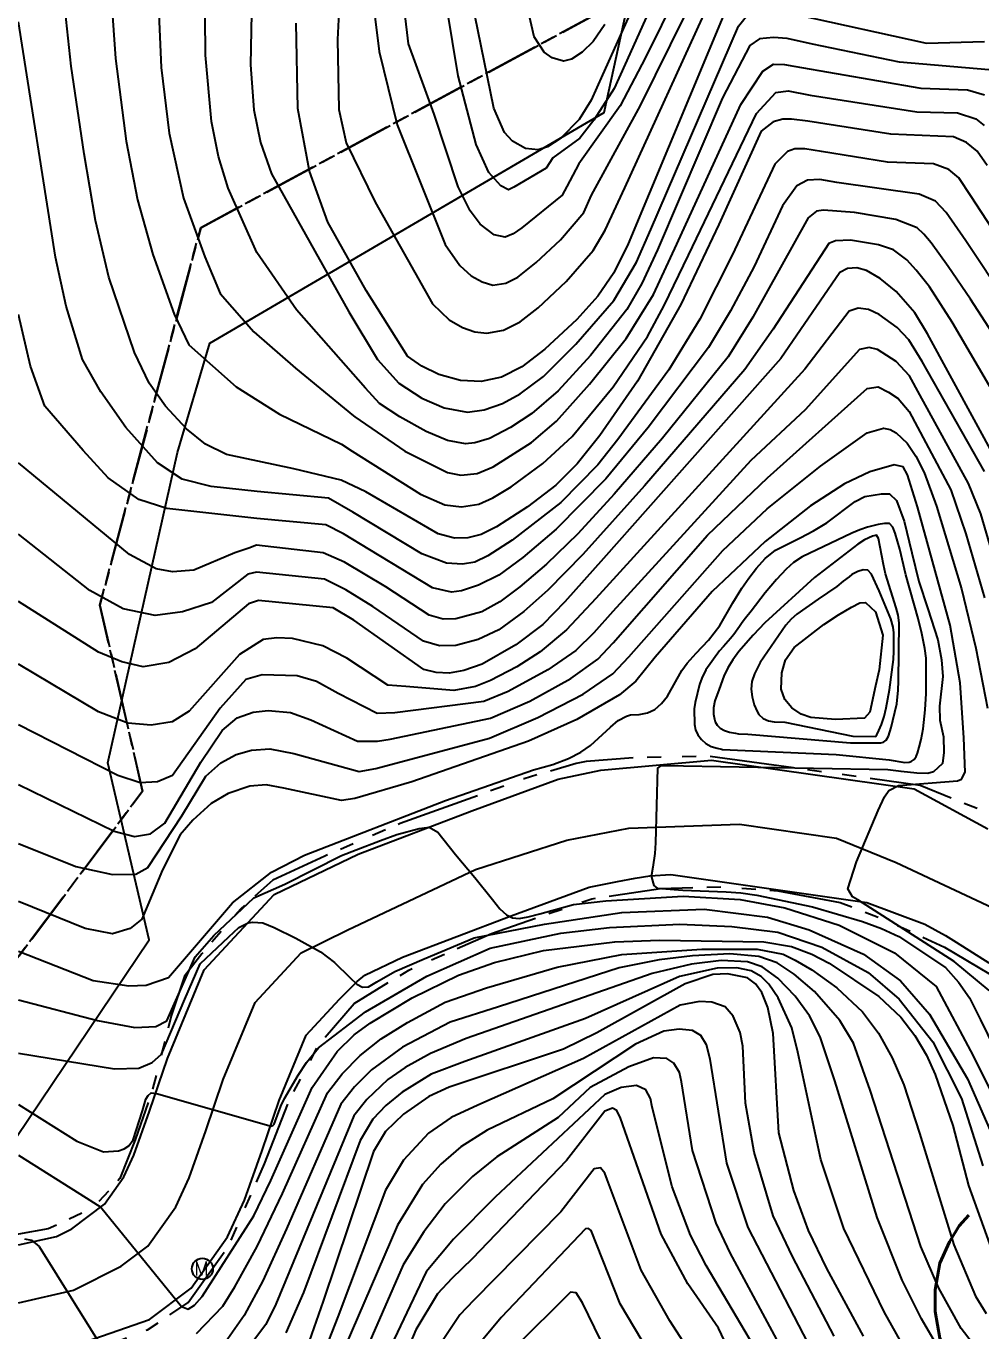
# Model space of a CAD drawing. Header units: feet. Extents: x 197796 to 199821, y 552499 to 555392.
# Drawn here: x 198933.4 to 199001.5, y 554311.2 to 554404.3 of the extents above; entities that cross this region are included whole.
import ezdxf

# ---------------------------------------------------------------- set-up
doc = ezdxf.new("R2010")
doc.units = ezdxf.units.FT
doc.header["$MEASUREMENT"] = 0
doc.linetypes.add('ANYANG1', pattern=[11.5, 6, -1, 1, -1.5, 1, -1])
doc.linetypes.add('JEON', pattern=[12, 4, -0.5, 1, -0.5, 4, -0.5, 1, -0.5])
for name, color, linetype in [('AAC006', 7, 'ANYANG1'), ('AD002', 7, 'CONTINUOUS'), ('AD0022', 1, 'CONTINUOUS'), ('AE200', 1, 'CONTINUOUS'), ('CAA001', 7, 'CONTINUOUS'), ('CAA002', 30, 'CONTINUOUS'), ('EA0018', 7, 'JEON'), ('EA0118', 7, 'JEON'), ('wipco_지적', 20, 'CONTINUOUS'), ('ZC252', 7, 'CONTINUOUS')]:
    doc.layers.add(name, color=color, linetype=linetype)
doc.styles.add('GHS', font='ROMANS', dxfattribs={"bigfont": 'NGSW.shx'})
doc.styles.add('NGSW', font='ROMANS.shx', dxfattribs={"bigfont": 'NGSW.shx'})

# ---------------------------------------------------------------- blocks, each defined once
blk = doc.blocks.new('AE200')
at = {"layer": 'AE200'}
blk.add_circle((0, 0), 0.75, dxfattribs=at)
at = {"layer": 'AE200', "style": 'GHS'}
blk.add_text('M', height=1, dxfattribs=at).set_placement((-0.582, -0.477))

msp = doc.modelspace()

# ---------------------------------------------------------------- linework, layer by layer
at = {"layer": 'AAC006', "color": 255, "flags": 128}
for points in [[(199085.95, 554493.08), (199084.78, 554488.39), (199082.2, 554476.5), (199081.77, 554471.8), (199082.12, 554468.43), (199084.17, 554461.91), (199086.83, 554456.13), (199093.95, 554445.3), (199106.35, 554426.73), (199108.66, 554422.17), (199109.14, 554419.33), (199108.88, 554417.73), (199108.05, 554416.19), (199106.83, 554415.47), (199104.15, 554414.38), (199097.25, 554412.85), (199088.17, 554412.29), (199083.61, 554412.31), (199082.32, 554412.34), (199080.6, 554413.31), (199076.48, 554412.98), (199071.13, 554411.52), (199067.26, 554409.81), (199063.31, 554407.67), (199060.24, 554405.28), (199057.36, 554402.36), (199054.95, 554398.21), (199053.94, 554394.46), (199053.39, 554389.84), (199053.43, 554383.53), (199054.55, 554372.3), (199055.64, 554360.4), (199056.2, 554355.07), (199055.34, 554351.34), (199053.75, 554348.5), (199050.78, 554345.45), (199047.89, 554344.57), (199041.61, 554343.36), (199034.07, 554342.16), (199026.39, 554341.17), (199016.55, 554341.64), (199014.8, 554341.64), (199012.57, 554341.92), (199009.13, 554343.56), (199005.84, 554345.56), (199003.06, 554347.26), (199001.42, 554348.36), (198997.14, 554350.11), (198982.07, 554352.18), (198976.89, 554352.08), (198973.33, 554351.81), (198973.32, 554351.81), (198972.61, 554351.67), (198968.9, 554350.58), (198960.07, 554347.38), (198954.7, 554345.07), (198950.99, 554343.35), (198948.67, 554341.29), (198945.92, 554338.1), (198944.68, 554336.5), (198943.74, 554333.68), (198942.39, 554328.36), (198941.16, 554324.82), (198940.07, 554322.06), (198938.14, 554319.97), (198934.97, 554318.48), (198932.85, 554318.09), (198931.26, 554317.97), (198930.13, 554318.1), (198928.64, 554318.4), (198927.5, 554318.86), (198926.21, 554319.6), (198924.53, 554320.63), (198923.19, 554321.5), (198921.82, 554322.49), (198920.33, 554323.45), (198918.51, 554324.84), (198917.16, 554326.06), (198915.88, 554327.37), (198914.71, 554328.77), (198913.56, 554330.25), (198912.3, 554332.26), (198911.25, 554333.85), (198910.08, 554335.45), (198908.72, 554337.34), (198907.64, 554338.88), (198906.23, 554340.78), (198905.16, 554342.36), (198903.84, 554344), (198902.51, 554345.65), (198900.57, 554347.64), (198899.04, 554349.2), (198897, 554351.06), (198895.1, 554352.28), (198892.94, 554353.14), (198890.4, 554353.85), (198888.2, 554353.98), (198886.02, 554353.89), (198883.86, 554353.52), (198881.53, 554352.9), (198878.72, 554351.91), (198876.51, 554351.23), (198873.93, 554350.79), (198871.55, 554350.6), (198869.25, 554350.63), (198868.01, 554350.65), (198866.93, 554350.84), (198865.55, 554351.16), (198864.01, 554351.73), (198862.21, 554352.35), (198859.69, 554353.52), (198858.14, 554355.09), (198857.16, 554356.82), (198856.11, 554358.88), (198855.39, 554360.41), (198854.42, 554362.79), (198853.64, 554364.65), (198852.89, 554366.61)], [(198932.85, 554308.7), (198937.34, 554309.5), (198942.04, 554311.28), (198944.94, 554313.23), (198947.87, 554317.33), (198950.39, 554323.11), (198952.15, 554327.62), (198954.28, 554331.64), (198956.79, 554334.56), (198960.68, 554336.94), (198966.58, 554339.55), (198973.73, 554342.02), (198978.63, 554342.76), (198982.99, 554342.88), (198987, 554342.58), (198991.45, 554341.76), (198994.59, 554340.54), (198998.88, 554338.58), (199002.04, 554336.69), (199007.68, 554333.5), (199012.29, 554331.44), (199015.64, 554330.66), (199019.16, 554330.58), (199024.56, 554331.09), (199035.67, 554332.97), (199047.4, 554335.02), (199049.61, 554335.69), (199051.38, 554336.04)]]:
    msp.add_lwpolyline(points, dxfattribs=at)
at = {"layer": 'AD002', "color": 255, "flags": 128}
msp.add_lwpolyline([(198932.85, 554313.21), (198936.78, 554314.12), (198940.17, 554315.81), (198942.08, 554317.25), (198944.06, 554320.04), (198945.02, 554322.12), (198946.2, 554325.48), (198947.45, 554329.12), (198949.72, 554334.62), (198953.01, 554338.17), (198956.33, 554339.81), (198965.43, 554344.11), (198971.95, 554346.2), (198976.38, 554347.06), (198984.27, 554347.33), (198991.17, 554346.35), (198995.44, 554344.6), (199013.02, 554336.37)], dxfattribs=at)
at = {"layer": 'AD0022', "color": 255, "flags": 128}
for points in [[(198932.86, 554317.33), (198935.55, 554317.94), (198936.65, 554318.48), (198938.99, 554320.24), (198940.36, 554322.18), (198941.08, 554323.73), (198942.19, 554326.87), (198943.47, 554330.62), (198946.09, 554336.95), (198951.07, 554342.33), (198957.06, 554345.21), (198965.17, 554348.3), (198971.34, 554350.56), (198974.38, 554351.18), (198982.27, 554351.91), (198996.72, 554349.85), (199001.96, 554347.01)], [(198936.57, 554310.06), (198942.2, 554312.01), (198945.16, 554314.25), (198947.75, 554317.9), (198948.96, 554320.52), (198950.22, 554324.08), (198951.43, 554327.63), (198953.36, 554332.29), (198955.74, 554334.86), (198957, 554336.12), (198957.54, 554336.57), (198960.23, 554337.86), (198967.97, 554340.81), (198973.53, 554342.84), (198975.56, 554343.26), (198976.81, 554343.48), (198977.86, 554343.66), (198979.37, 554343.74), (198993.34, 554341.75), (198997.48, 554340.2), (198998.95, 554339.41), (198999.71, 554338.92), (199002.03, 554337.44)]]:
    msp.add_lwpolyline(points, dxfattribs=at)
at = {"layer": 'CAA001', "color": 255, "flags": 128}
for points, elevation in [([(199001.92, 554394.32), (199001.21, 554395.33), (199000.44, 554395.95), (198999.53, 554396.36), (198995.06, 554396.55), (198989.13, 554397.47), (198987.98, 554397.62), (198987.35, 554397.62), (198986.66, 554397.42), (198985.81, 554396.76), (198982.79, 554390.1), (198980.07, 554384.39), (198976.98, 554378.93), (198974.31, 554375.07), (198972.68, 554373.04), (198971.16, 554371.52), (198969.14, 554369.96), (198966.94, 554368.55), (198965.83, 554368), (198964.89, 554367.77), (198963.94, 554367.74), (198962.78, 554368.04), (198957.61, 554371.05), (198955.85, 554371.88), (198952.47, 554372.68), (198947.67, 554373.71), (198946.18, 554374.45), (198944.82, 554375.54), (198943.33, 554377.16), (198942.16, 554378.8), (198941.13, 554380.98), (198939.3, 554386.35), (198938.35, 554390.39), (198937.52, 554395.14), (198936.61, 554401.39), (198935.17, 554414.73)], 135), ([(198978.15, 554408.94), (198974.5, 554400.79), (198973.69, 554398.97), (198972.82, 554397.59), (198971.52, 554396.27), (198970.58, 554395.65), (198969.9, 554395.43), (198969, 554395.52), (198968.07, 554396.04), (198967.51, 554396.66), (198966.75, 554398.4), (198965.4, 554405.03)], 145), ([(198983.58, 554406.11), (198976.32, 554388.72), (198975.3, 554386.67), (198974.16, 554385), (198972.65, 554383.32), (198970.38, 554381.21), (198968.75, 554379.96), (198967.29, 554379.22), (198965.83, 554378.9), (198964.37, 554378.98), (198962.81, 554379.41), (198961.61, 554380), (198960.58, 554380.71), (198957.65, 554385.39), (198954.9, 554390.27), (198953.59, 554393.92), (198952.76, 554398.39), (198952.64, 554404.47)], 140), ([(199002.07, 554335.48), (198999.58, 554337.55), (198992.69, 554341.94), (198992.32, 554342.15), (198991.99, 554342.72), (198992.6, 554344.66), (198994.16, 554348.32), (198994.59, 554349.28), (198994.9, 554349.73), (198995.61, 554350.1), (198999.8, 554350.44), (199000.1, 554350.54), (199000.35, 554351.05), (199000.25, 554353.5), (198999.99, 554357.41), (198999.28, 554361.54), (198996.95, 554369.97), (198996.23, 554372.25), (198995.94, 554372.82), (198995.3, 554372.97), (198993.55, 554372.46), (198991.76, 554371.6), (198989.33, 554370.05), (198986.1, 554367.5), (198982.32, 554363.93), (198978.24, 554359.26), (198976.86, 554357.55), (198975.71, 554356.57), (198972.65, 554354.81), (198969.21, 554353.26), (198960.89, 554350.37), (198956.84, 554349.18), (198955.87, 554349.04), (198951.76, 554349.91), (198950.5, 554350.14), (198949.35, 554350.04), (198947.79, 554349.53), (198946.59, 554348.81), (198945.27, 554347.63), (198944.37, 554346.58), (198943.12, 554344.08), (198941.64, 554340.56), (198940.8, 554339.89), (198939.55, 554339.52), (198937.61, 554339.89), (198932.85, 554341.83)], 125), ([(198932.85, 554323.73), (198937.68, 554320.69), (198938.71, 554320.03), (198944.46, 554312.94), (198944.95, 554312.76), (198945.41, 554313.05), (198945.94, 554313.65), (198949.62, 554319.4), (198950.83, 554321.94), (198953.8, 554328.56), (198955.58, 554331.14), (198956.78, 554332.32), (198957.92, 554333.15), (198960.91, 554334.96), (198964.23, 554336.58), (198966.78, 554337.47), (198970.28, 554338.32), (198975.36, 554338.96), (198978.55, 554339.08), (198986, 554338.95), (198987.98, 554338.61), (198989.41, 554338.07), (198990.65, 554337.42), (198994.19, 554335.06), (198995.76, 554333.58), (198996.77, 554332.28), (198997.6, 554330.87), (198998.21, 554329.48), (198999.48, 554325.84), (199000.58, 554321.58), (199003.15, 554314.44)], 120), ([(198993.11, 554310.83), (198990.5, 554315.66), (198989.17, 554318.36), (198988.14, 554321.22), (198987.07, 554325.34), (198986.67, 554332.42), (198986.27, 554334.27), (198985.85, 554335.33), (198985.4, 554335.96), (198984.82, 554336.38), (198983.41, 554336.66), (198982.36, 554336.61), (198980.39, 554335.95), (198974.09, 554332.45), (198971.72, 554331.3), (198963.56, 554328.58), (198962.11, 554327.91), (198960.3, 554326.66), (198959.01, 554325.43), (198958.16, 554323.99), (198954.57, 554313.32), (198953.57, 554310.46)], 115), ([(198984.2, 554308.38), (198982.77, 554311.4), (198980.58, 554314.55), (198978.68, 554318.1), (198975.78, 554326.37), (198975.51, 554326.91), (198975.21, 554327.09), (198974.67, 554326.88), (198971.92, 554323.36), (198965.2, 554316.35), (198963.75, 554314.95), (198962.72, 554313.85), (198961.19, 554311.28), (198958.3, 554304.43)], 110)]:
    msp.add_lwpolyline(points, dxfattribs=dict(at, elevation=elevation))
at = {"layer": 'CAA001', "color": 255, "elevation": 130}
msp.add_lwpolyline([(199004.33, 554370.09), (198997.66, 554382.3), (198996.77, 554383.81), (198995.43, 554385.33), (198994.28, 554386.25), (198993.31, 554386.82), (198992.63, 554387.02), (198991.96, 554386.97), (198991.41, 554386.69), (198987.22, 554380.54), (198974.56, 554366.29), (198971.81, 554363.19), (198970.23, 554361.59), (198968.31, 554360.12), (198965.91, 554358.76), (198964.6, 554358.29), (198963.56, 554358.12), (198962.64, 554358.16), (198961.76, 554358.37), (198956.77, 554361.89), (198955.29, 554362.77), (198949.97, 554363.29), (198949.24, 554363.05), (198945.45, 554359.85), (198943.56, 554358.86), (198941.73, 554358.57), (198940.21, 554358.91), (198938.56, 554359.61), (198932.86, 554363.22)], dxfattribs=at)
at = {"layer": 'CAA001', "color": 255, "elevation": 120, "flags": 128}
msp.add_lwpolyline([(198993.97, 554357.2), (198993.56, 554355.32), (198993.18, 554354.89), (198991.11, 554354.8), (198989.34, 554354.94), (198988.67, 554355.19), (198988, 554355.63), (198987.49, 554356.23), (198987.23, 554356.97), (198987.28, 554358.13), (198987.55, 554359.06), (198988.16, 554359.94), (198990.28, 554361.58), (198991.33, 554362.27), (198992.24, 554362.82), (198992.85, 554363.12), (198993.25, 554363.16), (198993.97, 554362.48), (198994.49, 554360.81), (198994.21, 554358.34)], close=True, dxfattribs=at)
at = {"layer": 'CAA002', "color": 255, "flags": 128}
for points, elevation in [([(198938.91, 554414.09), (198939.77, 554401.94), (198940.53, 554396.05), (198941.33, 554391.87), (198942.43, 554387.96), (198943.95, 554383.71), (198944.99, 554381.52), (198948.38, 554378.54), (198951.45, 554376.57), (198955.88, 554374.45), (198956.63, 554373.93), (198961.52, 554370.87), (198963.24, 554370.12), (198964.43, 554369.97), (198965.68, 554370.17), (198966.68, 554370.61), (198967.97, 554371.4), (198970.24, 554373.06), (198972.34, 554374.99), (198975.26, 554378.54), (198977.71, 554382.12), (198978.9, 554384.34), (198980.62, 554387.93), (198985.48, 554398.01), (198986.84, 554399.53), (198987.72, 554399.63), (198989.31, 554399.32), (198996.91, 554398.14), (198999.81, 554398.07), (199001.11, 554397.64), (199001.71, 554397.17)], 136), ([(198942.62, 554410.6), (198943.03, 554401.3), (198943.59, 554396.62), (198944.62, 554391.98), (198946.14, 554387.79), (198947.24, 554385.18), (198949.64, 554382.46), (198952.61, 554379.86), (198956.73, 554376.45), (198956.82, 554376.38), (198960.39, 554373.94), (198963.43, 554372.43), (198964.4, 554372.23), (198965.55, 554372.36), (198966.7, 554372.83), (198969.44, 554374.56), (198971.2, 554376.08), (198973.57, 554378.71), (198976.17, 554381.98), (198978.13, 554385.12), (198979.8, 554388.7), (198984.36, 554398.66), (198985.92, 554401.05), (198986.68, 554401.54), (198987.46, 554401.52), (198988.14, 554401.4), (198997.2, 554399.83), (199000.51, 554399.7), (199001.72, 554399.35)], 137), ([(199002.03, 554401.13), (198995.66, 554401.68), (198989.47, 554402.96), (198987.66, 554403.36), (198986.68, 554403.43), (198985.69, 554403.35), (198985, 554402.88), (198983.04, 554399.14), (198978.41, 554388.3), (198977.29, 554385.9), (198976.23, 554384.04), (198973.63, 554380.76), (198971.32, 554378.24), (198969.45, 554376.63), (198967.93, 554375.63), (198966.43, 554374.85), (198965.4, 554374.53), (198964.72, 554374.46), (198963.43, 554374.71), (198961.92, 554375.35), (198960.04, 554376.4), (198958.59, 554377.34), (198957.58, 554378.44), (198952.66, 554384.01), (198949.85, 554388.11), (198947.8, 554392.69), (198947.11, 554394.95), (198946.61, 554397.46), (198946.19, 554402.18), (198946.11, 554410.59)], 138), ([(198955.87, 554409.03), (198955.6, 554403.29), (198955.68, 554398.3), (198956.22, 554395.93), (198958.28, 554391.71), (198962.37, 554384.46), (198963.56, 554383.3), (198964.51, 554382.76), (198965.39, 554382.46), (198966.24, 554382.35), (198967.44, 554382.57), (198968.61, 554383.16), (198969.91, 554384.16), (198971.91, 554386.05), (198973.83, 554388.25), (198974.69, 554389.69), (198976.08, 554392.73), (198982.1, 554405.9)], 141), ([(198980.96, 554408.91), (198977.56, 554402.01), (198975.76, 554398.57), (198972.8, 554394.44), (198971.95, 554392.82), (198971.62, 554392.2), (198968.75, 554389.88), (198968.13, 554389.44), (198967.54, 554389.21), (198966.77, 554389.37), (198965.76, 554390.14), (198965.06, 554391.07), (198964.21, 554392.8), (198962.5, 554397.98), (198960.65, 554403), (198960.08, 554407.83)], 143), ([(198979.22, 554408.48), (198976.11, 554401.53), (198975.32, 554399.81), (198973.87, 554397.55), (198972.88, 554396.27), (198970.94, 554394.85), (198970.47, 554394.13), (198968.18, 554392.76), (198967.78, 554392.58), (198967.25, 554392.86), (198966.39, 554393.82), (198965.49, 554395.82), (198964.21, 554400.7), (198962.96, 554408.22)], 144), ([(198949.51, 554407.63), (198949.4, 554401.5), (198949.64, 554398.29), (198950.1, 554395.95), (198950.9, 554393.72), (198956.41, 554383.88), (198958.45, 554380.48), (198959.96, 554378.79), (198961.61, 554377.72), (198963.19, 554377.03), (198964.87, 554376.73), (198966.06, 554376.88), (198967.36, 554377.35), (198968.61, 554378.03), (198970.28, 554379.26), (198972.6, 554381.57), (198975.3, 554384.69), (198976.91, 554387.42), (198977.93, 554389.76), (198984.19, 554404.25), (198985.02, 554405.29)], 139), ([(198958.12, 554406.07), (198958.57, 554402.44), (198959.84, 554397.21), (198963.28, 554388.68), (198964.31, 554387.18), (198965.13, 554386.45), (198965.91, 554386.02), (198966.66, 554385.79), (198967.59, 554385.92), (198968.46, 554386.36), (198969.75, 554387.39), (198971.5, 554389.01), (198973.17, 554390.97), (198973.71, 554392.19), (198977.19, 554398.6), (198981.47, 554407.27)], 142), ([(198974.65, 554404.37), (198973.82, 554403.15), (198973.03, 554402.39), (198972.28, 554401.9), (198971.71, 554401.76), (198970.9, 554402), (198970.34, 554402.4), (198969.61, 554403.48), (198968.9, 554406.62)], 146), ([(198988.3, 554405.08), (198997.59, 554403.03), (199001.74, 554403.15)], 139), ([(199011.2, 554376.16), (199000.77, 554392.1), (198999.89, 554393.44), (198999.18, 554394.03), (198998.09, 554394.43), (198994.81, 554394.56), (198990.11, 554395.31), (198988.91, 554395.51), (198988.2, 554395.5), (198987.68, 554395.32), (198986.79, 554394.4), (198983.77, 554387.96), (198981.44, 554383.35), (198979.23, 554379.75), (198975.59, 554374.77), (198974.15, 554372.97), (198971.53, 554370.29), (198968.04, 554367.59), (198966.32, 554366.47), (198965.38, 554366.03), (198964.51, 554365.88), (198963.36, 554365.95), (198961.62, 554366.62), (198956.69, 554369.58), (198954.95, 554370.59), (198949.87, 554371.07), (198946.59, 554371.42), (198944.52, 554371.95), (198942.77, 554373.11), (198940.49, 554375.63), (198938.71, 554378.17), (198937.42, 554380.49), (198936.24, 554384.28), (198935.49, 554387.78), (198932.86, 554404.56)], 134), ([(199003.33, 554384.54), (199000.4, 554388.93), (198999, 554390.97), (198998.24, 554391.77), (198997.08, 554392.28), (198991.2, 554393.1), (198989.99, 554393.31), (198989.12, 554393.27), (198988.36, 554392.87), (198987.33, 554391.44), (198985.3, 554387.12), (198983.62, 554383.94), (198982.06, 554381.34), (198977.75, 554375.63), (198974.74, 554371.98), (198971.19, 554368.37), (198968.82, 554366.35), (198967.1, 554365.09), (198965.65, 554364.38), (198964.44, 554363.98), (198963.73, 554363.88), (198962.36, 554364.2), (198957.91, 554366.91), (198956.03, 554368.04), (198954.76, 554368.68), (198949.85, 554369.15), (198943.43, 554369.85), (198941.42, 554370.49), (198939.24, 554372.04), (198937.47, 554373.99), (198934.72, 554377.15), (198933.71, 554380.01), (198932.86, 554383.68)], 133), ([(199003.3, 554380.82), (199000.74, 554384.78), (198999.13, 554387.12), (198997.92, 554388.8), (198997.41, 554389.42), (198996.94, 554389.87), (198995.4, 554390.47), (198992.47, 554390.95), (198990.25, 554391.13), (198989.76, 554391.06), (198989.16, 554390.58), (198985.22, 554383.49), (198983.45, 554380.67), (198978.77, 554374.88), (198975.33, 554370.88), (198972.73, 554368.04), (198970.5, 554365.88), (198968.6, 554364.26), (198967.18, 554363.2), (198965.89, 554362.48), (198964.03, 554361.98), (198963.13, 554361.97), (198962.12, 554362.24), (198959.03, 554364.27), (198956.09, 554366.02), (198954.58, 554366.68), (198949.83, 554367.24), (198949.27, 554367.03), (198948.28, 554366.68), (198945.36, 554365.46), (198943.84, 554365.34), (198942.66, 554365.55), (198940.76, 554366.57), (198932.86, 554373.1)], 132), ([(199005.23, 554373.22), (198999.42, 554383.15), (198997.81, 554385.65), (198996.87, 554386.84), (198996.19, 554387.59), (198995.24, 554388.3), (198994.17, 554388.65), (198992.17, 554388.98), (198991.1, 554388.95), (198990.64, 554388.75), (198986.66, 554382.63), (198984.65, 554379.77), (198977.49, 554371.47), (198973.08, 554366.57), (198970.6, 554364.03), (198968.89, 554362.5), (198967.1, 554361.21), (198965.63, 554360.52), (198964.04, 554360.08), (198962.88, 554360.07), (198961.72, 554360.39), (198958.12, 554362.87), (198956.19, 554364.06), (198954.66, 554364.81), (198949.81, 554365.32), (198949.21, 554365.17), (198946.6, 554363.16), (198944.55, 554362.49), (198942.6, 554362.23), (198940.3, 554362.7), (198937.94, 554364.01), (198932.86, 554368.02)], 131), ([(199001.74, 554372.48), (198997.28, 554380.34), (198996.33, 554381.89), (198995.5, 554382.76), (198994.23, 554383.68), (198993.46, 554384.05), (198992.72, 554384.13), (198992.07, 554383.93), (198988.93, 554379.78), (198974.01, 554363.43), (198971.92, 554361.19), (198970.05, 554359.62), (198968.39, 554358.57), (198966.5, 554357.58), (198965.43, 554357.16), (198963.9, 554356.87), (198960.47, 554357.15), (198959.18, 554357.26), (198956.26, 554359.17), (198954.54, 554360.07), (198952.39, 554360.57), (198951.26, 554360.62), (198950.29, 554360.51), (198948.6, 554359.45), (198945.02, 554355.39), (198943.81, 554354.64), (198942.32, 554354.4), (198940.64, 554354.55), (198938.56, 554355.36), (198932.86, 554358.74)], 129), ([(199002.69, 554365.34), (199001.47, 554369.47), (199000.6, 554371.64), (198997.12, 554377.95), (198996.39, 554379.32), (198995.43, 554380.34), (198994.11, 554381.18), (198993.5, 554381.33), (198992.82, 554381.18), (198988.94, 554376.88), (198985.08, 554373.27), (198975.22, 554362.5), (198973.88, 554360.99), (198972.6, 554359.73), (198970.59, 554358.35), (198967.77, 554356.8), (198966.03, 554356.1), (198959.69, 554355.28), (198958.42, 554355.23), (198955.64, 554356.66), (198954.1, 554357.51), (198952.72, 554357.92), (198950.23, 554357.99), (198949.06, 554357.66), (198947.23, 554355.61), (198943.82, 554350.8), (198942.76, 554350.37), (198941.52, 554350.29), (198939.94, 554350.8), (198932.86, 554354.42)], 128), ([(198932.85, 554350.16), (198939.66, 554346.84), (198941.12, 554346.47), (198942.27, 554346.65), (198943.28, 554347.41), (198945.86, 554351.77), (198947.37, 554354.02), (198948.45, 554354.92), (198949.58, 554355.32), (198950.65, 554355.44), (198952.25, 554355.3), (198953.69, 554354.79), (198957.02, 554353.25), (198958.44, 554353.25), (198959.36, 554353.41), (198966.5, 554354.89), (198969.32, 554356.11), (198972.24, 554357.73), (198974.16, 554359.11), (198975.25, 554360.28), (198981.99, 554367.95), (198986.25, 554372.04), (198993.37, 554378.41), (198994.16, 554378.52), (198994.88, 554378.16), (198995.58, 554377.69), (198996.37, 554376.77), (198999.34, 554371.18), (199000.4, 554368.05), (199001.72, 554363.48)], 127), ([(198932.85, 554345.96), (198936.93, 554344.31), (198939.54, 554343.74), (198941.21, 554343.77), (198942.06, 554344.25), (198944.49, 554347.93), (198946.21, 554350.76), (198947.27, 554351.71), (198948.37, 554352.31), (198949.46, 554352.62), (198950.77, 554352.71), (198952.49, 554352.38), (198957.14, 554351.1), (198958.34, 554351.32), (198966.43, 554353.48), (198969.89, 554354.94), (198973.11, 554356.62), (198975.24, 554358.07), (198976.36, 554359.27), (198983.07, 554366.85), (198986.24, 554369.84), (198990.03, 554372.87), (198993.37, 554375.24), (198994.52, 554375.57), (198995, 554375.48), (198995.44, 554375.25), (198996.21, 554374.52), (198996.84, 554373.59), (198997.43, 554372.43), (198998.3, 554370.03), (199000.08, 554364.12), (199001.11, 554359.9), (199001.95, 554355.62)], 126), ([(198932.85, 554338.29), (198938.18, 554336.2), (198940.71, 554335.82), (198941.95, 554335.86), (198943.54, 554336.4), (198948.11, 554341.72), (198950.9, 554343.92), (198953.25, 554345.12), (198963.3, 554349.04), (198969.56, 554351.21), (198970.94, 554351.6), (198972.07, 554352.03), (198972.95, 554352.48), (198973.64, 554352.94), (198975.06, 554354.26), (198975.62, 554354.73), (198976.21, 554355.05), (198976.5, 554355.13), (198977.1, 554355.17), (198977.7, 554355.27), (198978.23, 554355.52), (198978.71, 554355.94), (198979.12, 554356.46), (198980.15, 554358.29), (198980.53, 554358.83), (198981.18, 554359.54), (198982.06, 554360.47), (198982.46, 554360.98), (198982.85, 554361.52), (198983.79, 554363.12), (198984.43, 554364.16), (198984.92, 554364.88), (198985.47, 554365.6), (198986.09, 554366.29), (198986.82, 554366.87), (198988.59, 554367.76), (198989.54, 554368.25), (198990.48, 554368.83), (198992.52, 554370.35), (198993.19, 554370.72), (198994.39, 554370.91), (198994.96, 554370.9), (198995.45, 554370.43), (198996.01, 554368.96), (198996.56, 554366.68), (198997.04, 554364.65), (198997.69, 554362.69), (198998.41, 554360.48), (198998.67, 554359.06), (198998.76, 554357.87), (198998.53, 554355.76), (198998.54, 554354.75), (198998.8, 554353.58), (198998.83, 554352.45), (198998.74, 554351.66), (198998.09, 554351.07), (198997.69, 554350.95), (198996.91, 554350.97), (198995.8, 554351.09), (198994.85, 554351.21), (198978.94, 554351.49), (198978.6, 554351.47), (198978.42, 554351.33), (198978.28, 554346.01), (198978.23, 554345.26), (198978.08, 554344.27), (198977.99, 554343.73), (198977.98, 554343.55), (198978.16, 554342.96), (198978.39, 554342.78), (198980.22, 554342.63), (198983.31, 554342.52), (198984.36, 554342.45), (198985.5, 554342.28), (198989.46, 554341.44), (198993.03, 554340.39), (198994.38, 554339.9), (198995.62, 554339.32), (198998.95, 554337.11), (198999.88, 554336.08), (199000.67, 554334.95), (199001.44, 554333.38), (199002.45, 554331.35)], 124), ([(198932.85, 554334.81), (198938.49, 554333.34), (198941.15, 554332.83), (198942.63, 554332.92), (198943.43, 554333.31), (198945.45, 554337.88), (198946.78, 554339.39), (198949.63, 554342.09), (198951.84, 554343.07), (198955.87, 554345.1), (198956.92, 554345.5), (198958.66, 554346.17), (198959.83, 554346.61), (198961.43, 554347.03), (198962.14, 554347.13), (198962.74, 554346.76), (198964.01, 554345.18), (198965.39, 554343.54), (198966.65, 554341.97), (198967.18, 554341.31), (198967.65, 554340.87), (198968.07, 554340.66), (198968.55, 554340.62), (198969.2, 554340.74), (198970.03, 554340.95), (198972.42, 554341.62), (198974.73, 554341.87), (198980.25, 554342.2), (198984.32, 554341.98), (198987.5, 554341.37), (198991.37, 554340.14), (198995.32, 554338.16), (198998.29, 554335.77), (199000.93, 554330.83), (199003.38, 554325.89)], 123), ([(198932.85, 554331.02), (198939.69, 554329.89), (198941.44, 554329.95), (198942.39, 554330.35), (198943.04, 554330.95), (198944.71, 554334.86), (198945.8, 554337.38), (198947.84, 554339.31), (198948.57, 554339.97), (198949.23, 554340.3), (198949.55, 554340.36), (198950.26, 554340.3), (198951.09, 554339.97), (198952.63, 554339.22), (198954.38, 554338.23), (198955.39, 554337.48), (198956.47, 554336.41), (198956.97, 554335.94), (198957.38, 554335.71), (198957.8, 554335.75), (198958.39, 554336.09), (198959.68, 554336.83), (198961.78, 554337.74), (198965.34, 554339.23), (198970.36, 554340.22), (198975.88, 554341.04), (198981.73, 554341.29), (198986.26, 554340.71), (198989.23, 554339.81), (198993.1, 554338.08), (198995.74, 554336.18), (198997.8, 554333.8), (199000.51, 554329.18), (199002.63, 554324.36)], 122), ([(198932.85, 554327.36), (198937, 554324.74), (198938.91, 554323.98), (198939.99, 554324.05), (198940.39, 554324.18), (198940.72, 554324.4), (198941.02, 554324.82), (198941.68, 554326.9), (198941.92, 554327.72), (198942.1, 554328), (198942.31, 554328.19), (198942.51, 554328.16), (198942.69, 554328.13), (198950.86, 554325.81), (198950.99, 554325.84), (198951.08, 554325.94), (198951.56, 554327.22), (198951.81, 554327.78), (198952.79, 554329.44), (198953.39, 554330.34), (198954.24, 554331.38), (198957.59, 554333.96), (198961.96, 554336.51), (198966.49, 554338.49), (198971.52, 554339.56), (198974.98, 554339.97), (198980, 554340.22), (198983.71, 554340.05), (198987, 554339.64), (198990.13, 554338.57), (198993.43, 554336.76), (198995.65, 554334.87), (198998.04, 554331.82), (199000.1, 554327.78), (199001.61, 554322.97)], 121), ([(198945.54, 554311.01), (198947.41, 554312.97), (198948.28, 554314.35), (198949.86, 554317.22), (198951.68, 554321.01), (198954.88, 554328.18), (198955.92, 554329.53), (198957.21, 554330.85), (198958.72, 554332.03), (198960.58, 554333.2), (198963.28, 554334.64), (198966.21, 554335.66), (198971.27, 554337.15), (198975.87, 554338.04), (198981.57, 554338.43), (198985.52, 554338.42), (198987.38, 554338.06), (198988.24, 554337.64), (198989.41, 554336.95), (198991.21, 554335.68), (198993.02, 554333.95), (198994.17, 554332.43), (198995.14, 554330.68), (198995.97, 554328.74), (198997.1, 554325.31), (198999.55, 554317.35), (199001.09, 554313.67), (199001.86, 554312.45)], 119), ([(199000.86, 554310.36), (199000.06, 554311.37), (198998.47, 554314.26), (198997.18, 554317.22), (198993.58, 554328.37), (198992.38, 554331.72), (198991.41, 554333.34), (198989.62, 554335.41), (198988.15, 554336.64), (198986.95, 554337.45), (198985.63, 554337.91), (198983.58, 554338.1), (198980.9, 554337.94), (198978.54, 554337.66), (198975.68, 554337.1), (198967.07, 554334.32), (198963.63, 554333.21), (198960.24, 554331.44), (198958.01, 554329.82), (198956.8, 554328.62), (198955.83, 554327.38), (198951.96, 554318.48), (198950.28, 554314.78), (198948.97, 554312.34), (198948.95, 554312.31), (198947.6, 554310.4)], 118), ([(198998.74, 554309.5), (198997.23, 554312.07), (198995.85, 554314.82), (198994.07, 554319.3), (198991.05, 554329.04), (198990.01, 554332.18), (198989.25, 554333.67), (198988.22, 554335.08), (198987, 554336.35), (198985.88, 554337.17), (198984.83, 554337.52), (198982.95, 554337.63), (198980.83, 554337.35), (198978.03, 554336.69), (198964.77, 554332.05), (198962.23, 554330.99), (198960.41, 554329.98), (198959.18, 554329.14), (198957.68, 554327.71), (198956.76, 554326.54), (198951.19, 554313.1), (198950.48, 554311.66), (198949.4, 554310.22)], 117), ([(198996.89, 554308.44), (198994.57, 554312.57), (198991.7, 554318.51), (198990.05, 554323.42), (198988.41, 554331.09), (198987.99, 554332.81), (198987.01, 554334.95), (198986.36, 554335.94), (198985.81, 554336.48), (198985.1, 554336.88), (198984.08, 554337.1), (198982.68, 554337.08), (198979.98, 554336.48), (198973.27, 554333.48), (198964.67, 554330.42), (198962.28, 554329.51), (198960.2, 554328.23), (198959.05, 554327.28), (198958.12, 554326.3), (198957.2, 554324.77), (198953.16, 554313.95), (198951.91, 554311.06)], 116), ([(198991, 554310.83), (198988.05, 554316.5), (198986.66, 554319.42), (198985.3, 554323.95), (198984.68, 554327.44), (198984.49, 554331.5), (198984.31, 554332.48), (198983.81, 554333.66), (198983.24, 554334.31), (198982.29, 554334.65), (198981.42, 554334.69), (198980.03, 554334.43), (198973.14, 554330.63), (198965.6, 554327.29), (198963.7, 554326.43), (198962.08, 554325.31), (198960.31, 554323.39), (198959.01, 554321.25), (198955.62, 554312.2), (198954.5, 554309.35)], 114), ([(198991.45, 554305.92), (198985.87, 554316.65), (198984.87, 554318.58), (198983.35, 554323.16), (198982.18, 554330.58), (198981.91, 554331.6), (198981.5, 554332.28), (198980.91, 554332.62), (198979.97, 554332.73), (198978.87, 554332.59), (198976.85, 554331.66), (198970.95, 554327.76), (198966.27, 554325.51), (198964.38, 554324.33), (198962.97, 554323.1), (198961.66, 554321.64), (198959.87, 554318.74), (198955.15, 554307.78)], 113), ([(198992.07, 554301), (198983.6, 554316.76), (198982.6, 554318.88), (198980.91, 554324.06), (198980.12, 554328.96), (198979.98, 554329.63), (198979.59, 554330.29), (198979.08, 554330.62), (198978.14, 554330.67), (198976.36, 554330.03), (198973.61, 554328.56), (198971.33, 554326.43), (198966.96, 554323.62), (198965.21, 554322.22), (198963.28, 554320.27), (198961.75, 554318.26), (198960.28, 554315.91), (198956.59, 554307.48)], 112), ([(198985.59, 554309.58), (198981.88, 554315.87), (198980.77, 554318.03), (198979.47, 554321.48), (198978.04, 554327.15), (198977.91, 554327.77), (198977.58, 554328.4), (198976.91, 554328.71), (198975.82, 554328.56), (198974.66, 554328.06), (198966.84, 554320.75), (198963.86, 554317.75), (198961.92, 554315.42), (198956.91, 554304.86)], 111), ([(198981.92, 554307.84), (198979.29, 554311.93), (198977.26, 554315.54), (198974.83, 554321.99), (198974.66, 554322.45), (198974.34, 554322.84), (198973.9, 554322.75), (198971.53, 554319.69), (198965.3, 554313.36), (198964.32, 554312.34), (198962.99, 554310.36)], 109), ([(198977.32, 554310.5), (198975.74, 554313.14), (198973.68, 554318.37), (198973.5, 554318.51), (198973.27, 554318.48), (198967.27, 554312.16), (198964.91, 554309.34)], 108), ([(198933.28, 554317.78), (198933.77, 554317.67), (198934.32, 554317.23), (198939.25, 554309.34)], 119), ([(198974.34, 554310.56), (198973.06, 554313.2), (198972.61, 554313.91), (198972.22, 554313.97), (198968.2, 554309.97)], 107)]:
    msp.add_lwpolyline(points, dxfattribs=dict(at, elevation=elevation))
for points, elevation in [([(198991.15, 554352.32), (198994.93, 554351.94), (198996.05, 554351.73), (198996.37, 554351.77), (198996.5, 554351.81), (198996.72, 554351.96), (198996.85, 554352.17), (198996.95, 554352.41), (198997.08, 554352.84), (198997.21, 554353.38), (198997.36, 554354.14), (198997.51, 554355.5), (198997.56, 554356.67), (198997.57, 554359.17), (198997.47, 554359.88), (198997.26, 554360.93), (198997, 554362), (198996.11, 554365.13), (198995.7, 554366.95), (198995.37, 554368.09), (198995.19, 554368.52), (198994.96, 554368.78), (198994.61, 554368.79), (198994.15, 554368.71), (198993.38, 554368.53), (198992.83, 554368.34), (198992.26, 554368.1), (198988.74, 554366.41), (198988.12, 554365.99), (198987.58, 554365.52), (198986.9, 554364.78), (198986.08, 554363.84), (198985.1, 554362.53), (198984.68, 554362.03), (198984.45, 554361.73), (198984.25, 554361.43), (198983.85, 554360.87), (198983.61, 554360.59), (198983.11, 554360.01), (198982.84, 554359.71), (198981.87, 554358.34), (198981.57, 554357.75), (198981.41, 554357.29), (198981.1, 554356.02), (198981.04, 554355.56), (198981.05, 554354.44), (198981.13, 554354.06), (198981.3, 554353.71), (198981.54, 554353.37), (198981.85, 554353.1), (198982.24, 554352.88), (198982.67, 554352.75), (198982.98, 554352.69), (198983.06, 554352.67)], 123), ([(198992.18, 554353.13), (198994.34, 554353.13), (198994.54, 554353.18), (198994.73, 554353.33), (198994.88, 554353.61), (198995.08, 554354.23), (198995.2, 554354.74), (198995.47, 554355.92), (198995.57, 554356.89), (198995.6, 554357.55), (198995.65, 554361.7), (198995.57, 554362.25), (198995.44, 554362.77), (198994.66, 554365.19), (198994.52, 554365.85), (198994.17, 554367.72), (198994.02, 554367.94), (198993.75, 554367.89), (198993.17, 554367.61), (198992.7, 554367.32), (198989.6, 554364.93), (198986.06, 554361.7), (198985.23, 554360.81), (198984.21, 554359.65), (198983.79, 554359.07), (198983.43, 554358.49), (198983.15, 554357.89), (198982.8, 554356.98), (198982.51, 554356.13), (198982.41, 554355.63), (198982.4, 554355.19), (198982.47, 554354.82), (198982.53, 554354.65), (198982.68, 554354.39), (198982.89, 554354.18), (198983.18, 554354.03), (198983.55, 554353.91), (198983.97, 554353.82), (198984.19, 554353.79), (198984.85, 554353.75)], 122), ([(198992.34, 554353.62), (198993.95, 554353.59), (198994.05, 554353.71), (198994.2, 554354.01), (198994.39, 554354.46), (198994.57, 554355.01), (198994.73, 554355.63), (198994.95, 554356.92), (198995.24, 554359.09), (198995.26, 554359.69), (198995.27, 554360.98), (198995.22, 554361.4), (198995.06, 554361.98), (198994.23, 554363.99), (198993.67, 554365.18), (198993.41, 554365.46), (198993.08, 554365.48), (198992.69, 554365.36), (198992.28, 554365.14), (198992.08, 554364.99), (198991.66, 554364.66), (198991.2, 554364.3), (198989.88, 554363.38), (198988.36, 554362.32), (198987.94, 554361.95), (198987.57, 554361.53), (198985.74, 554358.88), (198985.33, 554358.06), (198985.14, 554357.51), (198985.1, 554356.97), (198985.16, 554356.41), (198985.3, 554355.86), (198985.51, 554355.37), (198985.63, 554355.16), (198985.96, 554354.87), (198986.34, 554354.71), (198986.73, 554354.64), (198987.49, 554354.62)], 121)]:
    msp.add_lwpolyline(points, close=True, dxfattribs=dict(at, elevation=elevation))
at = {"layer": 'EA0018', "color": 255, "flags": 128}
msp.add_lwpolyline([(199040, 554493.09), (199038.17, 554479.01), (199031.07, 554455.6), (199000.82, 554456.12), (198979.65, 554423.99), (198973.9, 554405.04), (198945.84, 554389.87), (198938.65, 554362.97), (198941.7, 554349.7), (198927.77, 554331.12), (198924.66, 554319.35), (198920.94, 554305.22), (198934.05, 554259.05), (198926.36, 554235.04), (198920.62, 554217.96), (198918.81, 554199.99), (198915.43, 554178.01), (198917.75, 554166.59)], dxfattribs=at)
at = {"layer": 'EA0118', "color": 255, "flags": 128}
msp.add_lwpolyline([(198917.75, 554166.59), (198915.43, 554178.01), (198918.81, 554199.99), (198920.62, 554217.96), (198926.36, 554235.04), (198934.05, 554259.05), (198920.94, 554305.22), (198924.66, 554319.35), (198927.77, 554331.12), (198941.7, 554349.7), (198938.65, 554362.97), (198945.84, 554389.87), (198973.9, 554405.04), (198979.65, 554423.99), (199000.82, 554456.12), (199031.07, 554455.6), (199038.17, 554479.01), (199040, 554493.09)], dxfattribs=at)
at = {"layer": 'wipco_지적', "color": 20}
msp.add_lwpolyline([(198929.225, 554319.901), (198942.163, 554339.084), (198939.222, 554351.705), (198944.193, 554373.852), (198946.499, 554381.643), (198974.605, 554398.098), (198979.452, 554420.271), (198999.298, 554451.921), (199031.7, 554451.769), (199038.088, 554474.337), (199041.264, 554505.834)], dxfattribs=at)

# ---------------------------------------------------------------- block references
at = {"layer": 'AE200', "color": 255}
msp.add_blockref('AE200', (198945.96, 554315.63), dxfattribs=at)

# ---------------------------------------------------------------- texts
at = {"layer": 'ZC252', "style": 'NGSW'}
msp.add_text('(명 륜 3 가 동)', height=8, dxfattribs=at).set_placement((198996.84, 554309.93))

doc.saveas('drawing.dxf')
